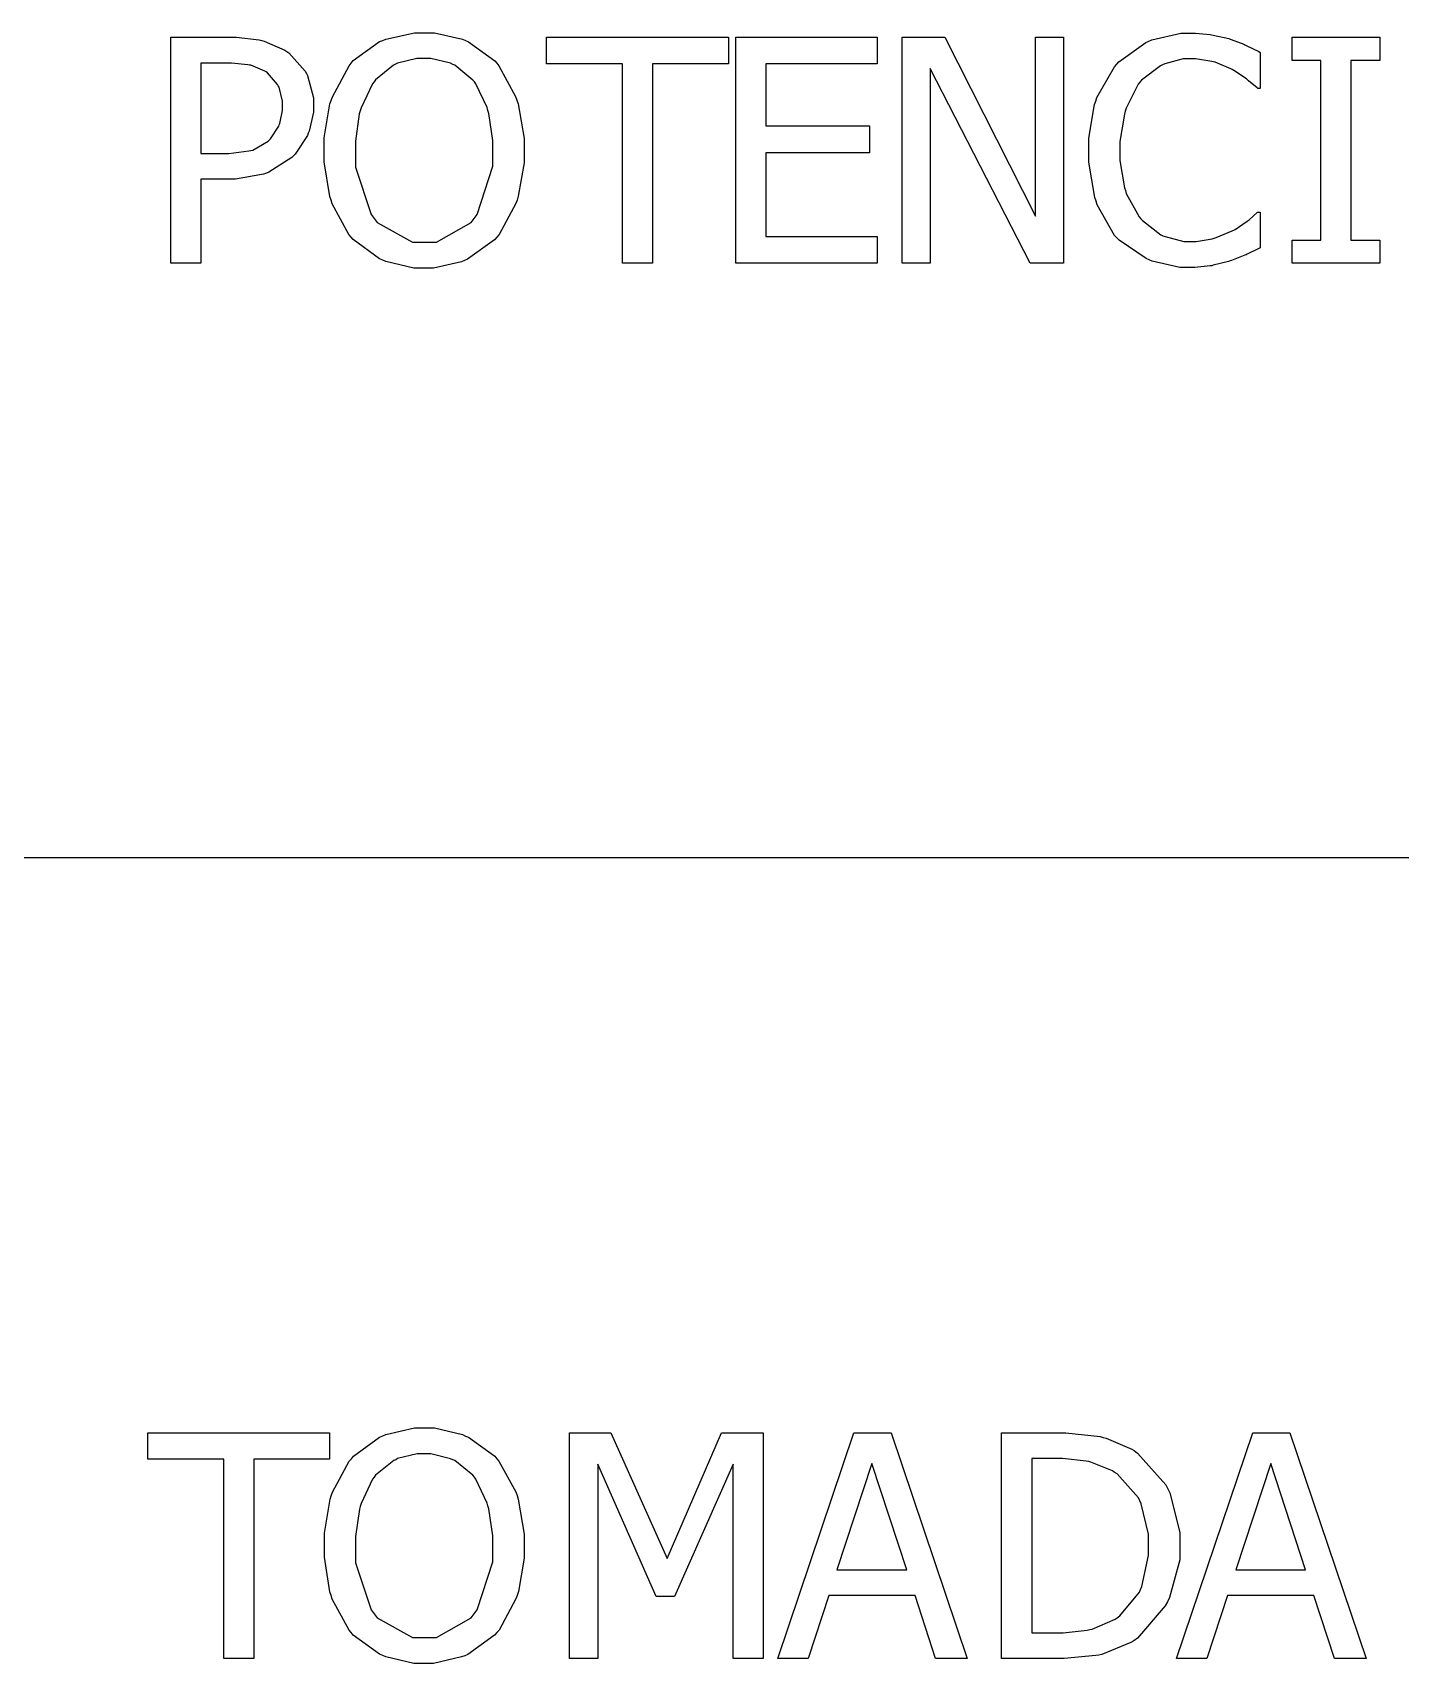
# Model space of a CAD drawing. Header units: millimetres. Extents: x 1974 to 2099, y 1386 to 1555.
# Drawn here: x 2093.165 to 2094.187, y 1481.874 to 1483.093 of the extents above; entities that cross this region are included whole.
import ezdxf

# ---------------------------------------------------------------- set-up
doc = ezdxf.new("R2010")
doc.units = ezdxf.units.MM
doc.layers.add('TEXTO', color=4, linetype='Continuous')

msp = doc.modelspace()

# ---------------------------------------------------------------- linework, layer by layer
at = {"layer": 'TEXTO', "color": 0}
for p, q in [((2093.4287, 1483.0883), (2093.4502, 1483.0931)), ((2093.4502, 1483.0931), (2093.4574, 1483.0931)), ((2093.4574, 1483.0931), (2093.4651, 1483.0931)), ((2093.4651, 1483.0931), (2093.486, 1483.0882)), ((2094.0012, 1483.0878), (2094.0228, 1483.0927)), ((2094.0228, 1483.0927), (2094.0299, 1483.0927)), ((2094.0299, 1483.0927), (2094.0339, 1483.0927)), ((2094.0339, 1483.0927), (2094.0447, 1483.0917)), ((2094.0447, 1483.0917), (2094.0459, 1483.0914)), ((2093.2681, 1482.9207), (2093.2681, 1483.0897)), ((2093.2681, 1483.0897), (2093.3105, 1483.0897)), ((2093.3105, 1483.0897), (2093.3169, 1483.0897)), ((2093.3169, 1483.0897), (2093.3342, 1483.0877)), ((2093.3342, 1483.0877), (2093.3361, 1483.0872)), ((2093.3361, 1483.0872), (2093.3378, 1483.0867)), ((2093.3378, 1483.0867), (2093.3533, 1483.0801)), ((2093.3533, 1483.0801), (2093.3547, 1483.0791)), ((2093.4044, 1483.0722), (2093.4241, 1483.0864)), ((2093.4241, 1483.0864), (2093.4265, 1483.0873)), ((2093.4265, 1483.0873), (2093.4287, 1483.0883)), ((2093.486, 1483.0882), (2093.4884, 1483.0872)), ((2093.4884, 1483.0872), (2093.4906, 1483.0862)), ((2093.4906, 1483.0862), (2093.5101, 1483.0721)), ((2093.5488, 1483.0697), (2093.5488, 1483.0897)), ((2093.5488, 1483.0897), (2093.6848, 1483.0897)), ((2093.6848, 1483.0897), (2093.6848, 1483.0697)), ((2093.6903, 1482.9207), (2093.6903, 1483.0897)), ((2093.6903, 1483.0897), (2093.7959, 1483.0897)), ((2093.7959, 1483.0897), (2093.7959, 1483.0697)), ((2093.8145, 1482.9207), (2093.8145, 1483.0897)), ((2093.8145, 1483.0897), (2093.8465, 1483.0897)), ((2093.8465, 1483.0897), (2093.9143, 1482.9559)), ((2093.9143, 1482.9559), (2093.9143, 1483.0897)), ((2093.9143, 1483.0897), (2093.9353, 1483.0897)), ((2093.9353, 1483.0897), (2093.9353, 1482.9207)), ((2093.9353, 1483.0897), (2093.9353, 1483.0897)), ((2093.9766, 1483.0714), (2093.9966, 1483.0858)), ((2093.9966, 1483.0858), (2093.999, 1483.0867)), ((2093.999, 1483.0867), (2094.0012, 1483.0878)), ((2094.0459, 1483.0914), (2094.0471, 1483.0912)), ((2094.0471, 1483.0912), (2094.0587, 1483.0887)), ((2094.0587, 1483.0887), (2094.0597, 1483.0883)), ((2094.0597, 1483.0883), (2094.0606, 1483.088)), ((2094.0606, 1483.088), (2094.0699, 1483.0846)), ((2094.0699, 1483.0846), (2094.0708, 1483.084)), ((2094.0708, 1483.084), (2094.0718, 1483.0836)), ((2094.0718, 1483.0836), (2094.0811, 1483.079)), ((2094.106, 1483.0724), (2094.106, 1483.0897)), ((2094.106, 1483.0897), (2094.1717, 1483.0897)), ((2094.1717, 1483.0897), (2094.1717, 1483.0724)), ((2093.3092, 1483.0703), (2093.2906, 1483.0703)), ((2093.2906, 1483.0703), (2093.2906, 1483.0028)), ((2093.3133, 1483.0703), (2093.3092, 1483.0703)), ((2093.3256, 1483.0691), (2093.3133, 1483.0703)), ((2093.3268, 1483.0689), (2093.3256, 1483.0691)), ((2093.3279, 1483.0687), (2093.3268, 1483.0689)), ((2093.3383, 1483.0644), (2093.3279, 1483.0687)), ((2093.3547, 1483.0791), (2093.3562, 1483.078)), ((2093.3562, 1483.078), (2093.3685, 1483.0644)), ((2093.3889, 1483.0452), (2093.4013, 1483.0683)), ((2093.4013, 1483.0683), (2093.4029, 1483.0703)), ((2093.4029, 1483.0703), (2093.4044, 1483.0722)), ((2093.4344, 1483.0688), (2093.4211, 1483.0578)), ((2093.436, 1483.0695), (2093.4344, 1483.0688)), ((2093.4375, 1483.0703), (2093.436, 1483.0695)), ((2093.452, 1483.0737), (2093.4375, 1483.0703)), ((2093.4574, 1483.0737), (2093.452, 1483.0737)), ((2093.4623, 1483.0737), (2093.4574, 1483.0737)), ((2093.477, 1483.0702), (2093.4623, 1483.0737)), ((2093.4787, 1483.0694), (2093.477, 1483.0702)), ((2093.4802, 1483.0687), (2093.4787, 1483.0694)), ((2093.4937, 1483.0577), (2093.4802, 1483.0687)), ((2093.5101, 1483.0721), (2093.5117, 1483.0703)), ((2093.5117, 1483.0703), (2093.5133, 1483.0684)), ((2093.5117, 1483.0703), (2093.5117, 1483.0703)), ((2093.5133, 1483.0684), (2093.5257, 1483.0455)), ((2093.6056, 1483.0697), (2093.5488, 1483.0697)), ((2093.6056, 1482.9207), (2093.6056, 1483.0697)), ((2093.6848, 1483.0697), (2093.6281, 1483.0697)), ((2093.6281, 1483.0697), (2093.6281, 1482.9207)), ((2093.7959, 1483.0697), (2093.7128, 1483.0697)), ((2093.7128, 1483.0697), (2093.7128, 1483.0234)), ((2093.9602, 1483.0446), (2093.9733, 1483.0675)), ((2093.9733, 1483.0675), (2093.975, 1483.0695)), ((2093.975, 1483.0695), (2093.9766, 1483.0714)), ((2094.0076, 1483.0684), (2093.9935, 1483.0575)), ((2094.0092, 1483.0691), (2094.0076, 1483.0684)), ((2094.0108, 1483.0698), (2094.0092, 1483.0691)), ((2094.0246, 1483.0736), (2094.0108, 1483.0698)), ((2094.0297, 1483.0736), (2094.0246, 1483.0736)), ((2094.0338, 1483.0736), (2094.0297, 1483.0736)), ((2094.046, 1483.0716), (2094.0338, 1483.0736)), ((2094.0473, 1483.0713), (2094.046, 1483.0716)), ((2094.0485, 1483.071), (2094.0473, 1483.0713)), ((2094.0603, 1483.066), (2094.0485, 1483.071)), ((2094.0811, 1483.079), (2094.0821, 1483.0784)), ((2094.0821, 1483.0784), (2094.0821, 1483.0513)), ((2094.1274, 1483.0724), (2094.106, 1483.0724)), ((2094.1274, 1482.9379), (2094.1274, 1483.0724)), ((2094.1717, 1483.0724), (2094.15, 1483.0724)), ((2094.15, 1483.0724), (2094.15, 1482.9379)), ((2093.3392, 1483.0639), (2093.3383, 1483.0644)), ((2093.3402, 1483.0632), (2093.3392, 1483.0639)), ((2093.3478, 1483.0544), (2093.3402, 1483.0632)), ((2093.3685, 1483.0644), (2093.3694, 1483.0627)), ((2093.3694, 1483.0627), (2093.3703, 1483.061)), ((2093.3703, 1483.061), (2093.3747, 1483.0444)), ((2093.4199, 1483.0563), (2093.4187, 1483.0549)), ((2093.4211, 1483.0578), (2093.4199, 1483.0563)), ((2093.4949, 1483.0563), (2093.4937, 1483.0577)), ((2093.496, 1483.0549), (2093.4949, 1483.0563)), ((2093.9102, 1482.9207), (2093.8355, 1483.0664)), ((2093.8355, 1483.0664), (2093.8355, 1482.9207)), ((2093.9923, 1483.0561), (2093.9911, 1483.0546)), ((2093.9935, 1483.0575), (2093.9923, 1483.0561)), ((2094.0613, 1483.0655), (2094.0603, 1483.066)), ((2094.0624, 1483.0649), (2094.0613, 1483.0655)), ((2094.0719, 1483.0585), (2094.0624, 1483.0649)), ((2094.0727, 1483.0578), (2094.0719, 1483.0585)), ((2094.0734, 1483.0572), (2094.0727, 1483.0578)), ((2094.0798, 1483.0518), (2094.0734, 1483.0572)), ((2093.3484, 1483.0534), (2093.3478, 1483.0544)), ((2093.3489, 1483.0523), (2093.3484, 1483.0534)), ((2093.3514, 1483.042), (2093.3489, 1483.0523)), ((2093.3747, 1483.0444), (2093.3747, 1483.0387)), ((2093.388, 1483.0425), (2093.3889, 1483.0452)), ((2093.4187, 1483.0549), (2093.4102, 1483.0369)), ((2093.5044, 1483.0371), (2093.496, 1483.0549)), ((2093.5257, 1483.0455), (2093.5267, 1483.0427)), ((2093.9593, 1483.042), (2093.9602, 1483.0446)), ((2093.9911, 1483.0546), (2093.9819, 1483.0366)), ((2094.0803, 1483.0513), (2094.0798, 1483.0518)), ((2094.0821, 1483.0513), (2094.0803, 1483.0513)), ((2093.3495, 1483.0251), (2093.3514, 1483.0349)), ((2093.3514, 1483.0382), (2093.3514, 1483.042)), ((2093.3514, 1483.0349), (2093.3514, 1483.0382)), ((2093.3514, 1483.0382), (2093.3514, 1483.0382)), ((2093.3747, 1483.0336), (2093.3714, 1483.0195)), ((2093.3747, 1483.0387), (2093.3747, 1483.0336)), ((2093.3747, 1483.0387), (2093.3747, 1483.0387)), ((2093.3826, 1483.0146), (2093.387, 1483.0399)), ((2093.387, 1483.0399), (2093.388, 1483.0425)), ((2093.4089, 1483.0325), (2093.406, 1483.012)), ((2093.4096, 1483.0346), (2093.4089, 1483.0325)), ((2093.4102, 1483.0369), (2093.4096, 1483.0346)), ((2093.505, 1483.0349), (2093.5044, 1483.0371)), ((2093.5057, 1483.0327), (2093.505, 1483.0349)), ((2093.5086, 1483.0126), (2093.5057, 1483.0327)), ((2093.5267, 1483.0427), (2093.5276, 1483.04)), ((2093.5276, 1483.04), (2093.532, 1483.0139)), ((2093.954, 1483.0143), (2093.9583, 1483.0394)), ((2093.9583, 1483.0394), (2093.9593, 1483.042)), ((2093.9807, 1483.0323), (2093.9774, 1483.0118)), ((2093.9813, 1483.0344), (2093.9807, 1483.0323)), ((2093.9819, 1483.0366), (2093.9813, 1483.0344)), ((2093.3426, 1483.0138), (2093.3487, 1483.0231)), ((2093.3487, 1483.0231), (2093.349, 1483.0241)), ((2093.349, 1483.0241), (2093.3495, 1483.0251)), ((2093.3714, 1483.0195), (2093.3708, 1483.0179)), ((2093.7128, 1483.0234), (2093.7903, 1483.0234)), ((2093.7903, 1483.0234), (2093.7903, 1483.0034)), ((2093.3293, 1483.0054), (2093.3408, 1483.012)), ((2093.3408, 1483.012), (2093.3418, 1483.0129)), ((2093.3418, 1483.0129), (2093.3426, 1483.0138)), ((2093.3702, 1483.0163), (2093.3611, 1483.0023)), ((2093.3708, 1483.0179), (2093.3702, 1483.0163)), ((2093.3826, 1483.0051), (2093.3826, 1483.0146)), ((2093.406, 1483.012), (2093.406, 1483.0051)), ((2093.5086, 1483.0051), (2093.5086, 1483.0126)), ((2093.532, 1483.0139), (2093.532, 1483.0051)), ((2093.954, 1483.005), (2093.954, 1483.0143)), ((2093.9774, 1483.0118), (2093.9774, 1483.005)), ((2093.2906, 1483.0028), (2093.3059, 1483.0028)), ((2093.3059, 1483.0028), (2093.3114, 1483.0028)), ((2093.3114, 1483.0028), (2093.3264, 1483.0048)), ((2093.3264, 1483.0048), (2093.3279, 1483.0051)), ((2093.3279, 1483.0051), (2093.3293, 1483.0054)), ((2093.3585, 1482.9997), (2093.3414, 1482.9889)), ((2093.3599, 1483.0012), (2093.3585, 1482.9997)), ((2093.3611, 1483.0023), (2093.3599, 1483.0012)), ((2093.3826, 1482.9966), (2093.3826, 1483.0051)), ((2093.387, 1482.9707), (2093.3826, 1482.9966)), ((2093.406, 1483.0051), (2093.406, 1482.9925)), ((2093.5086, 1482.9932), (2093.5086, 1483.0051)), ((2093.5086, 1483.0051), (2093.5086, 1483.0051)), ((2093.532, 1482.9959), (2093.5277, 1482.9708)), ((2093.532, 1483.0051), (2093.532, 1482.9959)), ((2093.7903, 1483.0034), (2093.7128, 1483.0034)), ((2093.7128, 1483.0034), (2093.7128, 1482.9407)), ((2093.954, 1482.9962), (2093.954, 1483.005)), ((2093.9585, 1482.97), (2093.954, 1482.9962)), ((2093.9774, 1483.005), (2093.9774, 1482.9975)), ((2093.9774, 1482.9975), (2093.9807, 1482.9772)), ((2093.3096, 1482.9837), (2093.2906, 1482.9837)), ((2093.2906, 1482.9837), (2093.2906, 1482.9207)), ((2093.3165, 1482.9837), (2093.3096, 1482.9837)), ((2093.3374, 1482.9874), (2093.3165, 1482.9837)), ((2093.3395, 1482.9881), (2093.3374, 1482.9874)), ((2093.3414, 1482.9889), (2093.3395, 1482.9881)), ((2093.406, 1482.9925), (2093.4177, 1482.9573)), ((2093.497, 1482.9573), (2093.5086, 1482.9932)), ((2093.3879, 1482.9679), (2093.387, 1482.9707)), ((2093.5277, 1482.9708), (2093.5268, 1482.968)), ((2093.9595, 1482.9672), (2093.9585, 1482.97)), ((2093.9807, 1482.9772), (2093.9815, 1482.9751)), ((2093.9815, 1482.9751), (2093.9821, 1482.973)), ((2093.9821, 1482.973), (2093.9917, 1482.9554)), ((2093.3887, 1482.9652), (2093.3879, 1482.9679)), ((2093.4012, 1482.9422), (2093.3887, 1482.9652)), ((2093.5259, 1482.9653), (2093.5134, 1482.9422)), ((2093.5268, 1482.968), (2093.5259, 1482.9653)), ((2093.9604, 1482.9645), (2093.9595, 1482.9672)), ((2093.9733, 1482.9416), (2093.9604, 1482.9645)), ((2094.0739, 1482.9533), (2094.08, 1482.9586)), ((2094.08, 1482.9586), (2094.0804, 1482.959)), ((2094.0804, 1482.959), (2094.0821, 1482.959)), ((2094.0821, 1482.959), (2094.0821, 1482.9322)), ((2093.4177, 1482.9573), (2093.42, 1482.9542)), ((2093.42, 1482.9542), (2093.4223, 1482.9513)), ((2093.4223, 1482.9513), (2093.4486, 1482.9366)), ((2093.4667, 1482.9366), (2093.4924, 1482.9513)), ((2093.4924, 1482.9513), (2093.4948, 1482.9542)), ((2093.4948, 1482.9542), (2093.497, 1482.9573)), ((2093.9917, 1482.9554), (2093.993, 1482.954)), ((2093.993, 1482.954), (2093.9941, 1482.9526)), ((2093.9941, 1482.9526), (2094.0079, 1482.9421)), ((2094.0613, 1482.945), (2094.0625, 1482.9455)), ((2094.0625, 1482.9455), (2094.0635, 1482.9461)), ((2094.0635, 1482.9461), (2094.0725, 1482.9521)), ((2094.0725, 1482.9521), (2094.0732, 1482.9527)), ((2094.0732, 1482.9527), (2094.0739, 1482.9533)), ((2093.4028, 1482.9402), (2093.4012, 1482.9422)), ((2093.4044, 1482.9384), (2093.4028, 1482.9402)), ((2093.4241, 1482.924), (2093.4044, 1482.9384)), ((2093.4486, 1482.9366), (2093.4574, 1482.9366)), ((2093.4574, 1482.9366), (2093.4667, 1482.9366)), ((2093.51, 1482.9383), (2093.4898, 1482.9238)), ((2093.5117, 1482.9402), (2093.51, 1482.9383)), ((2093.5134, 1482.9422), (2093.5117, 1482.9402)), ((2093.7128, 1482.9407), (2093.7959, 1482.9407)), ((2093.7959, 1482.9407), (2093.7959, 1482.9207)), ((2093.9751, 1482.9398), (2093.9733, 1482.9416)), ((2093.9768, 1482.938), (2093.9751, 1482.9398)), ((2093.9969, 1482.9242), (2093.9768, 1482.938)), ((2094.0079, 1482.9421), (2094.0095, 1482.9413)), ((2094.0095, 1482.9413), (2094.0111, 1482.9407)), ((2094.0111, 1482.9407), (2094.0251, 1482.9371)), ((2094.0251, 1482.9371), (2094.0297, 1482.9371)), ((2094.0297, 1482.9371), (2094.0342, 1482.9371)), ((2094.0342, 1482.9371), (2094.0463, 1482.9391)), ((2094.0463, 1482.9391), (2094.0478, 1482.9395)), ((2094.0478, 1482.9395), (2094.0492, 1482.9399)), ((2094.0492, 1482.9399), (2094.0613, 1482.945)), ((2094.106, 1482.9207), (2094.106, 1482.9379)), ((2094.106, 1482.9379), (2094.1274, 1482.9379)), ((2094.15, 1482.9379), (2094.1717, 1482.9379)), ((2094.1717, 1482.9379), (2094.1717, 1482.9207)), ((2094.1717, 1482.9379), (2094.1717, 1482.9379)), ((2093.4265, 1482.923), (2093.4241, 1482.924)), ((2093.4287, 1482.922), (2093.4265, 1482.923)), ((2093.4496, 1482.9171), (2093.4287, 1482.922)), ((2093.4853, 1482.9219), (2093.4643, 1482.9171)), ((2093.4876, 1482.9228), (2093.4853, 1482.9219)), ((2093.4898, 1482.9238), (2093.4876, 1482.9228)), ((2093.9992, 1482.9232), (2093.9969, 1482.9242)), ((2094.0014, 1482.9223), (2093.9992, 1482.9232)), ((2094.022, 1482.9176), (2094.0014, 1482.9223)), ((2094.0585, 1482.9221), (2094.047, 1482.9192)), ((2094.0597, 1482.9225), (2094.0585, 1482.9221)), ((2094.0608, 1482.9229), (2094.0597, 1482.9225)), ((2094.0708, 1482.9268), (2094.0608, 1482.9229)), ((2094.0716, 1482.9271), (2094.0708, 1482.9268)), ((2094.0724, 1482.9276), (2094.0716, 1482.9271)), ((2094.0811, 1482.9318), (2094.0724, 1482.9276)), ((2094.0821, 1482.9322), (2094.0811, 1482.9318)), ((2093.2906, 1482.9207), (2093.2681, 1482.9207)), ((2093.4574, 1482.9171), (2093.4496, 1482.9171)), ((2093.4643, 1482.9171), (2093.4574, 1482.9171)), ((2093.6281, 1482.9207), (2093.6056, 1482.9207)), ((2093.6281, 1482.9207), (2093.6281, 1482.9207)), ((2093.7959, 1482.9207), (2093.6903, 1482.9207)), ((2093.7959, 1482.9207), (2093.7959, 1482.9207)), ((2093.8355, 1482.9207), (2093.8145, 1482.9207)), ((2093.9353, 1482.9207), (2093.9102, 1482.9207)), ((2094.0297, 1482.9176), (2094.022, 1482.9176)), ((2094.0334, 1482.9176), (2094.0297, 1482.9176)), ((2094.0297, 1482.9176), (2094.0297, 1482.9176)), ((2094.0449, 1482.9187), (2094.0334, 1482.9176)), ((2094.046, 1482.9189), (2094.0449, 1482.9187)), ((2094.047, 1482.9192), (2094.046, 1482.9189)), ((2094.1717, 1482.9207), (2094.106, 1482.9207)), ((2098.7779, 1482.4762), (2069.8934, 1482.4762)), ((2093.2509, 1482.0267), (2093.2509, 1482.0466)), ((2093.2509, 1482.0466), (2093.3867, 1482.0466)), ((2093.3867, 1482.0466), (2093.3867, 1482.0267)), ((2093.4046, 1482.0291), (2093.4241, 1482.0433)), ((2093.4241, 1482.0433), (2093.4265, 1482.0443)), ((2093.4265, 1482.0443), (2093.4287, 1482.0453)), ((2093.4287, 1482.0453), (2093.4502, 1482.0502)), ((2093.4502, 1482.0502), (2093.4574, 1482.0502)), ((2093.4574, 1482.0502), (2093.4651, 1482.0502)), ((2093.4651, 1482.0502), (2093.486, 1482.0452)), ((2093.486, 1482.0452), (2093.4884, 1482.0441)), ((2093.4884, 1482.0441), (2093.4906, 1482.0432)), ((2093.5661, 1481.8777), (2093.5661, 1482.0466)), ((2093.5661, 1482.0466), (2093.5968, 1482.0466)), ((2093.5968, 1482.0466), (2093.6389, 1481.9526)), ((2093.6389, 1481.9526), (2093.6797, 1482.0466)), ((2093.6797, 1482.0466), (2093.7108, 1482.0466)), ((2093.7108, 1482.0466), (2093.7108, 1481.8777)), ((2093.7108, 1482.0466), (2093.7108, 1482.0466)), ((2093.7217, 1481.8777), (2093.7786, 1482.0466)), ((2093.7786, 1482.0466), (2093.8064, 1482.0466)), ((2093.8064, 1482.0466), (2093.8633, 1481.8777)), ((2093.8889, 1481.8777), (2093.8889, 1482.0466)), ((2093.8889, 1482.0466), (2093.9274, 1482.0466)), ((2093.9274, 1482.0466), (2093.9368, 1482.0466)), ((2093.9368, 1482.0466), (2093.9625, 1482.0437)), ((2093.9625, 1482.0437), (2093.9648, 1482.0431)), ((2094.0197, 1481.8777), (2094.0767, 1482.0466)), ((2094.0767, 1482.0466), (2094.1044, 1482.0466)), ((2094.1044, 1482.0466), (2094.1614, 1481.8777)), ((2093.4906, 1482.0432), (2093.5101, 1482.029)), ((2093.9648, 1482.0431), (2093.9671, 1482.0425)), ((2093.9671, 1482.0425), (2093.9862, 1482.0343)), ((2093.9862, 1482.0343), (2093.9879, 1482.0332)), ((2093.9879, 1482.0332), (2093.9906, 1482.0314)), ((2093.9906, 1482.0314), (2094.0117, 1482.0076)), ((2093.3076, 1482.0267), (2093.2509, 1482.0267)), ((2093.3076, 1481.8777), (2093.3076, 1482.0267)), ((2093.3867, 1482.0267), (2093.3301, 1482.0267)), ((2093.3301, 1482.0267), (2093.3301, 1481.8777)), ((2093.3889, 1482.0022), (2093.4013, 1482.0253)), ((2093.4013, 1482.0253), (2093.403, 1482.0271)), ((2093.403, 1482.0271), (2093.4046, 1482.0291)), ((2093.4346, 1482.0258), (2093.4211, 1482.0148)), ((2093.4361, 1482.0264), (2093.4346, 1482.0258)), ((2093.4375, 1482.0272), (2093.4361, 1482.0264)), ((2093.4521, 1482.0307), (2093.4375, 1482.0272)), ((2093.4574, 1482.0307), (2093.4521, 1482.0307)), ((2093.4623, 1482.0307), (2093.4574, 1482.0307)), ((2093.477, 1482.0271), (2093.4623, 1482.0307)), ((2093.4787, 1482.0264), (2093.477, 1482.0271)), ((2093.4802, 1482.0257), (2093.4787, 1482.0264)), ((2093.4937, 1482.0148), (2093.4802, 1482.0257)), ((2093.5101, 1482.029), (2093.5117, 1482.0271)), ((2093.5117, 1482.0271), (2093.5133, 1482.0253)), ((2093.5117, 1482.0271), (2093.5117, 1482.0271)), ((2093.5133, 1482.0253), (2093.5258, 1482.0024)), ((2093.6308, 1481.9242), (2093.5871, 1482.0232)), ((2093.5871, 1482.0232), (2093.5871, 1481.8777)), ((2093.6884, 1482.0232), (2093.6444, 1481.9242)), ((2093.6884, 1481.8777), (2093.6884, 1482.0232)), ((2093.7919, 1482.0237), (2093.7659, 1481.944)), ((2093.818, 1481.944), (2093.7919, 1482.0237)), ((2093.9285, 1482.0274), (2093.9115, 1482.0274)), ((2093.9115, 1482.0274), (2093.9115, 1481.897)), ((2093.9345, 1482.0274), (2093.9285, 1482.0274)), ((2093.9522, 1482.0253), (2093.9345, 1482.0274)), ((2093.954, 1482.025), (2093.9522, 1482.0253)), ((2093.9556, 1482.0245), (2093.954, 1482.025)), ((2093.9717, 1482.0181), (2093.9556, 1482.0245)), ((2094.09, 1482.0237), (2094.0639, 1481.944)), ((2094.116, 1481.944), (2094.09, 1482.0237)), ((2093.4187, 1482.0118), (2093.4102, 1481.9938)), ((2093.4199, 1482.0133), (2093.4187, 1482.0118)), ((2093.4211, 1482.0148), (2093.4199, 1482.0133)), ((2093.4949, 1482.0133), (2093.4937, 1482.0148)), ((2093.496, 1482.0119), (2093.4949, 1482.0133)), ((2093.5044, 1481.994), (2093.496, 1482.0119)), ((2093.9731, 1482.0171), (2093.9717, 1482.0181)), ((2093.9752, 1482.0158), (2093.9731, 1482.0171)), ((2093.9912, 1481.9979), (2093.9752, 1482.0158)), ((2094.0117, 1482.0076), (2094.0132, 1482.0046)), ((2093.3828, 1481.9715), (2093.3871, 1481.9969)), ((2093.3871, 1481.9969), (2093.388, 1481.9995)), ((2093.388, 1481.9995), (2093.3889, 1482.0022)), ((2093.5258, 1482.0024), (2093.5268, 1481.9996)), ((2093.5268, 1481.9996), (2093.5277, 1481.9969)), ((2093.5277, 1481.9969), (2093.532, 1481.9708)), ((2093.9923, 1481.9956), (2093.9912, 1481.9979)), ((2093.9933, 1481.9934), (2093.9923, 1481.9956)), ((2094.0132, 1482.0046), (2094.0147, 1482.0017)), ((2094.0147, 1482.0017), (2094.0221, 1481.972)), ((2093.409, 1481.9894), (2093.406, 1481.9689)), ((2093.4096, 1481.9915), (2093.409, 1481.9894)), ((2093.4102, 1481.9938), (2093.4096, 1481.9915)), ((2093.505, 1481.9919), (2093.5044, 1481.994)), ((2093.5057, 1481.9897), (2093.505, 1481.9919)), ((2093.5088, 1481.9696), (2093.5057, 1481.9897)), ((2093.9988, 1481.9707), (2093.9933, 1481.9934)), ((2093.3828, 1481.962), (2093.3828, 1481.9715)), ((2093.532, 1481.9708), (2093.532, 1481.962)), ((2093.9988, 1481.9624), (2093.9988, 1481.9707)), ((2094.0221, 1481.972), (2094.0221, 1481.962)), ((2093.3828, 1481.9535), (2093.3828, 1481.962)), ((2093.406, 1481.9689), (2093.406, 1481.962)), ((2093.406, 1481.962), (2093.406, 1481.9494)), ((2093.5088, 1481.962), (2093.5088, 1481.9696)), ((2093.5088, 1481.9501), (2093.5088, 1481.962)), ((2093.5088, 1481.962), (2093.5088, 1481.962)), ((2093.532, 1481.962), (2093.532, 1481.9528)), ((2093.9988, 1481.9547), (2093.9988, 1481.9624)), ((2093.9988, 1481.9624), (2093.9988, 1481.9624)), ((2094.0221, 1481.962), (2094.0221, 1481.9516)), ((2094.0221, 1481.962), (2094.0221, 1481.962)), ((2093.387, 1481.9277), (2093.3828, 1481.9535)), ((2093.406, 1481.9494), (2093.4177, 1481.9142)), ((2093.4971, 1481.9142), (2093.5088, 1481.9501)), ((2093.532, 1481.9528), (2093.5278, 1481.9278)), ((2093.9938, 1481.9316), (2093.9988, 1481.9547)), ((2094.0221, 1481.9516), (2094.0144, 1481.9234)), ((2093.7659, 1481.944), (2093.818, 1481.944)), ((2093.7659, 1481.944), (2093.7659, 1481.944)), ((2094.0639, 1481.944), (2094.116, 1481.944)), ((2094.0639, 1481.944), (2094.0639, 1481.944)), ((2093.3879, 1481.9249), (2093.387, 1481.9277)), ((2093.3887, 1481.9222), (2093.3879, 1481.9249)), ((2093.4013, 1481.8991), (2093.3887, 1481.9222)), ((2093.526, 1481.9223), (2093.5134, 1481.8991)), ((2093.5269, 1481.925), (2093.526, 1481.9223)), ((2093.5278, 1481.9278), (2093.5269, 1481.925)), ((2093.6444, 1481.9242), (2093.6308, 1481.9242)), ((2093.7597, 1481.9249), (2093.7444, 1481.8777)), ((2093.8242, 1481.9249), (2093.7597, 1481.9249)), ((2093.8396, 1481.8777), (2093.8242, 1481.9249)), ((2093.9772, 1481.9096), (2093.9919, 1481.9273)), ((2093.9919, 1481.9273), (2093.9928, 1481.9294)), ((2093.9928, 1481.9294), (2093.9938, 1481.9316)), ((2094.0144, 1481.9234), (2094.0128, 1481.9203)), ((2094.0577, 1481.9249), (2094.0424, 1481.8777)), ((2094.1222, 1481.9249), (2094.0577, 1481.9249)), ((2094.1376, 1481.8777), (2094.1222, 1481.9249)), ((2093.4177, 1481.9142), (2093.42, 1481.9112)), ((2093.42, 1481.9112), (2093.4223, 1481.9083)), ((2093.4924, 1481.9083), (2093.4948, 1481.9112)), ((2093.4948, 1481.9112), (2093.4971, 1481.9142)), ((2093.9753, 1481.9082), (2093.9772, 1481.9096)), ((2094.0112, 1481.9172), (2093.9904, 1481.8929)), ((2094.0128, 1481.9203), (2094.0112, 1481.9172)), ((2093.4029, 1481.8972), (2093.4013, 1481.8991)), ((2093.4044, 1481.8953), (2093.4029, 1481.8972)), ((2093.4223, 1481.9083), (2093.4486, 1481.8936)), ((2093.4667, 1481.8936), (2093.4924, 1481.9083)), ((2093.5117, 1481.8972), (2093.51, 1481.8952)), ((2093.5134, 1481.8991), (2093.5117, 1481.8972)), ((2093.9115, 1481.897), (2093.9285, 1481.897)), ((2093.9285, 1481.897), (2093.935, 1481.897)), ((2093.935, 1481.897), (2093.9528, 1481.899)), ((2093.9528, 1481.899), (2093.9548, 1481.8994)), ((2093.9548, 1481.8994), (2093.9566, 1481.8998)), ((2093.9566, 1481.8998), (2093.9738, 1481.9071)), ((2093.9738, 1481.9071), (2093.9753, 1481.9082)), ((2093.4241, 1481.881), (2093.4044, 1481.8953)), ((2093.4486, 1481.8936), (2093.4574, 1481.8936)), ((2093.4574, 1481.8936), (2093.4667, 1481.8936)), ((2093.51, 1481.8952), (2093.4899, 1481.8808)), ((2093.9854, 1481.8899), (2093.9638, 1481.8809)), ((2093.9877, 1481.8911), (2093.9854, 1481.8899)), ((2093.9904, 1481.8929), (2093.9877, 1481.8911)), ((2093.3301, 1481.8777), (2093.3076, 1481.8777)), ((2093.3301, 1481.8777), (2093.3301, 1481.8777)), ((2093.4265, 1481.88), (2093.4241, 1481.881)), ((2093.4287, 1481.879), (2093.4265, 1481.88)), ((2093.4496, 1481.8742), (2093.4287, 1481.879)), ((2093.4574, 1481.8742), (2093.4496, 1481.8742)), ((2093.4643, 1481.8742), (2093.4574, 1481.8742)), ((2093.4854, 1481.879), (2093.4643, 1481.8742)), ((2093.4877, 1481.8798), (2093.4854, 1481.879)), ((2093.4899, 1481.8808), (2093.4877, 1481.8798)), ((2093.5871, 1481.8777), (2093.5661, 1481.8777)), ((2093.7108, 1481.8777), (2093.6884, 1481.8777)), ((2093.7444, 1481.8777), (2093.7217, 1481.8777)), ((2093.7444, 1481.8777), (2093.7444, 1481.8777)), ((2093.8633, 1481.8777), (2093.8396, 1481.8777)), ((2093.9279, 1481.8777), (2093.8889, 1481.8777)), ((2093.9357, 1481.8777), (2093.9279, 1481.8777)), ((2093.9594, 1481.88), (2093.9357, 1481.8777)), ((2093.9616, 1481.8804), (2093.9594, 1481.88)), ((2093.9638, 1481.8809), (2093.9616, 1481.8804)), ((2094.0424, 1481.8777), (2094.0197, 1481.8777)), ((2094.0424, 1481.8777), (2094.0424, 1481.8777)), ((2094.1614, 1481.8777), (2094.1376, 1481.8777))]:
    msp.add_line(p, q, dxfattribs=at)

doc.saveas('drawing.dxf')
